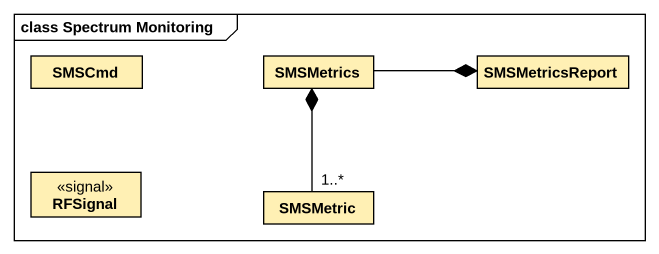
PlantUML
@startuml
mainframe class Spectrum Monitoring
hide circle
hide empty members
class SMSCmd #FFF0B4
class SMSMetrics #FFF0B4
class SMSMetricsReport #FFF0B4
class RFSignal <<signal>> #FFF0B4
class SMSMetric #FFF0B4
SMSMetrics *-- "1..*" SMSMetric
SMSMetricsReport *-left- SMSMetrics
@enduml
